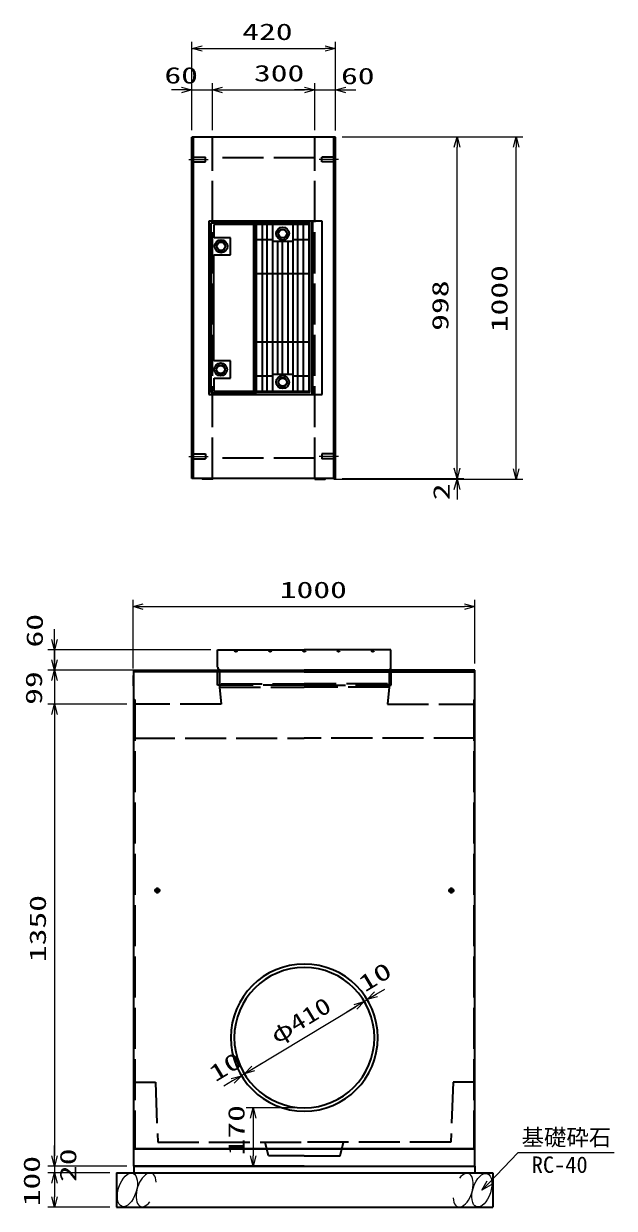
# Model space of a CAD drawing. Units: millimetres on the paper. Extents: x 15 to 1219, y 8 to 859.
# Drawn here: x 958.7 to 1045.1, y 297.2 to 470.3 of the extents above; entities that cross this region are included whole.
import ezdxf
from ezdxf.enums import TextEntityAlignment as Align

# ---------------------------------------------------------------- set-up
doc = ezdxf.new("R2010")
doc.units = ezdxf.units.MM
doc.linetypes.add('DASHED', pattern=[7.5, 6, -1.5])
doc.linetypes.add('USER2', pattern=[18.5, 12, -1.5, 3.5, -1.5])
for name, color, linetype, lineweight in [('D-BMK（構造物基準線）', 2, 'USER2', 18), ('D-STR-DIM（寸法）', 7, 'Continuous', 13), ('D-STR-HTXT(基礎砕石-旗)', 7, 'Continuous', 13), ('D-STR-STRF(グリ)', 7, 'Continuous', 25), ('D-STR（構造物）', 1, 'Continuous', 35)]:
    doc.layers.add(name, color=color, linetype=linetype, lineweight=lineweight)
doc.styles.add('ＭＳ ゴシック', font='')
doc.styles.get('ＭＳ ゴシック').set_extended_font_data('MS Gothic')

# ---------------------------------------------------------------- blocks, each defined once
blk = doc.blocks.new('_Open30')
at = {"color": 7, "linetype": 'Continuous', "lineweight": 13}
for p, q in [((-1, 0.2679), (0, 0)), ((0, 0), (-1, -0.2679)), ((0, 0), (-1, 0))]:
    blk.add_line(p, q, dxfattribs=at)

msp = doc.modelspace()

# ---------------------------------------------------------------- linework, layer by layer
at = {"layer": 'D-BMK（構造物基準線）'}
for p, q in [((982.807, 450.456), (985.657, 450.456)), ((1004.731, 450.456), (1001.882, 450.456)), ((982.807, 407.056), (985.657, 407.056)), ((1004.731, 407.056), (1001.882, 407.056))]:
    msp.add_line(p, q, dxfattribs=at)
at = {"layer": 'D-STR-DIM（寸法）'}
for p, q in [((983.269, 461.603), (983.269, 467.653)), ((1004.269, 461.633), (1004.269, 467.653)), ((984.769, 466.653), (1002.769, 466.653)), ((981.769, 460.603), (980.269, 460.603)), ((983.269, 454.706), (983.269, 461.603)), ((983.269, 460.603), (986.269, 460.603)), ((986.269, 454.706), (986.269, 461.603)), ((986.269, 454.758), (986.269, 461.603)), ((987.769, 460.603), (999.769, 460.603)), ((987.769, 460.603), (989.269, 460.603)), ((999.769, 460.603), (998.269, 460.603)), ((1001.269, 454.706), (1001.269, 461.603)), ((1001.269, 454.706), (1001.269, 461.603)), ((1001.269, 460.603), (1004.269, 460.603)), ((1004.269, 454.676), (1004.269, 461.603)), ((1005.769, 460.603), (1007.269, 460.603)), ((1005.269, 453.736), (1023.058, 453.736)), ((1023.058, 453.736), (1031.698, 453.736)), ((1022.058, 405.336), (1022.058, 452.236)), ((1030.698, 405.236), (1030.698, 452.236)), ((1022.058, 405.336), (1022.058, 406.836)), ((1004.019, 403.736), (1023.058, 403.736)), ((1005.269, 403.836), (1023.058, 403.836)), ((1005.269, 403.836), (1023.058, 403.836)), ((1020.621, 403.736), (1031.698, 403.736)), ((1022.058, 403.836), (1022.058, 403.736)), ((1022.058, 402.236), (1022.058, 400.736)), ((963.187, 304.834), (963.187, 306.334)), ((971.27, 303.334), (962.187, 303.334)), ((963.187, 303.334), (963.187, 302.334)), ((971.27, 302.334), (962.187, 302.334)), ((971.27, 302.334), (962.187, 302.334)), ((963.187, 300.834), (963.187, 299.334)), ((963.187, 300.834), (963.187, 298.834)), ((971.27, 297.334), (962.187, 297.334))]:
    msp.add_line(p, q, dxfattribs=at)
at = {"layer": 'D-STR-HTXT(基礎砕石-旗)'}
msp.add_lwpolyline([(1045.062, 305.267), (1030.958, 305.267), (1026.736, 300.89)], dxfattribs=at)
at = {"layer": 'D-STR-STRF(グリ)'}
for centre, major_axis in [((973.845, 299.857), (0.79, 2.421)), ((1025.694, 299.81), (-0.79, -2.421))]:
    msp.add_ellipse(centre, major_axis=major_axis, ratio=0.5139, dxfattribs=at)
for centre, start_param, end_param in [((976.586, 299.857), 5.3575563, 10.3750652), ((1022.954, 299.81), 2.2159636, 7.2334726)]:
    msp.add_ellipse(centre, major_axis=(0.79, 2.421), ratio=0.5139, start_param=start_param, end_param=end_param, dxfattribs=at)
at = {"layer": 'D-STR（構造物）'}
for p, q in [((983.269, 403.806), (983.269, 453.706)), ((1004.269, 453.706), (983.269, 453.706)), ((983.519, 403.806), (983.519, 453.706)), ((1004.019, 403.806), (1004.019, 453.706)), ((1004.269, 403.806), (1004.269, 453.706)), ((983.269, 450.806), (985.269, 450.806)), ((985.269, 450.106), (985.269, 450.806)), ((1004.269, 450.806), (1002.269, 450.806)), ((1002.269, 450.106), (1002.269, 450.806)), ((983.269, 450.106), (985.269, 450.106)), ((1004.269, 450.106), (1002.269, 450.106)), ((985.769, 441.431), (985.769, 416.081)), ((1001.769, 441.431), (985.769, 441.431)), ((986.069, 441.131), (986.069, 416.381)), ((992.269, 441.131), (986.069, 441.131)), ((986.549, 439.006), (986.549, 440.931)), ((992.269, 440.931), (986.549, 440.931)), ((992.269, 441.431), (992.269, 416.081)), ((1002.319, 441.431), (992.269, 441.431)), ((992.569, 441.431), (992.569, 416.081)), ((1000.519, 441.131), (992.569, 441.131)), ((992.669, 440.931), (992.669, 416.581)), ((1000.419, 440.931), (992.669, 440.931)), ((993.544, 440.931), (993.544, 416.581)), ((994.294, 416.581), (994.294, 440.931)), ((995.044, 440.931), (995.044, 416.581)), ((995.852, 439.606), (996.198, 440.206)), ((996.198, 440.206), (996.891, 440.206)), ((996.891, 440.206), (997.237, 439.606)), ((998.044, 440.931), (998.044, 416.581)), ((998.794, 416.581), (998.794, 440.931)), ((999.544, 440.931), (999.544, 416.581)), ((1000.419, 416.581), (1000.419, 440.931)), ((1000.519, 416.381), (1000.519, 441.431)), ((1000.819, 441.431), (1000.819, 416.081)), ((1000.969, 416.081), (1000.969, 441.431)), ((1002.319, 416.081), (1002.319, 441.431)), ((988.899, 439.006), (986.549, 439.006)), ((987.193, 438.356), (986.847, 437.756)), ((987.886, 438.356), (987.193, 438.356)), ((988.232, 437.756), (987.886, 438.356)), ((988.899, 436.506), (988.899, 439.006)), ((992.669, 438.756), (995.044, 438.756)), ((995.044, 438.506), (998.044, 438.506)), ((995.794, 438.506), (995.794, 419.006)), ((996.198, 439.006), (995.852, 439.606)), ((996.891, 439.006), (996.198, 439.006)), ((996.544, 419.006), (996.544, 438.506)), ((997.237, 439.606), (996.891, 439.006)), ((997.294, 438.506), (997.294, 419.006)), ((998.044, 438.756), (1000.419, 438.756)), ((986.494, 421.006), (986.494, 436.506)), ((986.494, 436.506), (988.899, 436.506)), ((986.847, 437.756), (987.193, 437.156)), ((987.193, 437.156), (987.886, 437.156)), ((987.886, 437.156), (988.232, 437.756)), ((1000.419, 433.756), (992.669, 433.756)), ((1000.419, 423.756), (992.669, 423.756)), ((988.899, 421.006), (986.494, 421.006)), ((988.899, 418.506), (988.899, 421.006)), ((987.138, 420.356), (986.792, 419.756)), ((986.792, 419.756), (987.138, 419.156)), ((987.831, 420.356), (987.138, 420.356)), ((987.138, 419.156), (987.831, 419.156)), ((988.177, 419.756), (987.831, 420.356)), ((987.831, 419.156), (988.177, 419.756)), ((998.044, 419.006), (995.044, 419.006)), ((986.549, 416.581), (986.549, 418.506)), ((986.549, 418.506), (988.899, 418.506)), ((995.044, 418.756), (992.669, 418.756)), ((996.198, 418.506), (995.852, 417.906)), ((995.852, 417.906), (996.198, 417.306)), ((996.891, 418.506), (996.198, 418.506)), ((996.198, 417.306), (996.891, 417.306)), ((997.237, 417.906), (996.891, 418.506)), ((996.891, 417.306), (997.237, 417.906)), ((1000.419, 418.756), (998.044, 418.756)), ((985.769, 416.081), (1001.769, 416.081)), ((986.069, 416.381), (992.269, 416.381)), ((986.549, 416.581), (992.269, 416.581)), ((992.269, 416.081), (1002.319, 416.081)), ((1000.519, 416.381), (992.569, 416.381)), ((992.669, 416.581), (1000.419, 416.581)), ((983.269, 407.406), (985.269, 407.406)), ((985.269, 407.406), (985.269, 406.706)), ((1004.269, 407.406), (1002.269, 407.406)), ((1002.269, 407.406), (1002.269, 406.706)), ((983.269, 406.706), (985.269, 406.706)), ((1004.269, 406.706), (1002.269, 406.706)), ((1004.269, 403.806), (983.269, 403.806)), ((984.769, 403.706), (984.669, 403.806)), ((986.269, 403.706), (984.769, 403.706)), ((986.269, 403.706), (986.369, 403.806)), ((1001.269, 403.706), (1001.169, 403.806)), ((1001.269, 403.706), (1002.769, 403.706)), ((1002.769, 403.706), (1002.869, 403.806)), ((987.045, 378.806), (999.72, 378.806)), ((987.045, 376.244), (987.045, 378.806)), ((1012.395, 378.806), (999.72, 378.806)), ((1012.395, 376.244), (1012.395, 378.806)), ((974.77, 303.334), (974.77, 375.806)), ((974.77, 375.806), (999.72, 375.806)), ((1024.67, 375.806), (999.72, 375.806)), ((1024.67, 303.334), (1024.67, 375.806)), ((974.77, 375.145), (974.67, 375.045)), ((974.67, 375.045), (974.67, 373.545)), ((999.72, 375.556), (974.77, 375.556)), ((999.72, 375.556), (1024.67, 375.556)), ((974.67, 373.545), (974.77, 373.445)), ((974.77, 303.334), (974.77, 355.606)), ((1024.67, 303.334), (1024.67, 355.606)), ((978.67, 343.608), (977.77, 343.608)), ((978.22, 344.058), (978.22, 343.158)), ((1020.77, 343.608), (1021.67, 343.608)), ((1021.22, 344.058), (1021.22, 343.158)), ((974.77, 305.834), (999.72, 305.834)), ((999.72, 305.834), (974.77, 305.834)), ((1024.67, 305.834), (999.72, 305.834)), ((999.72, 305.834), (1024.67, 305.834)), ((999.72, 303.334), (974.77, 303.334)), ((974.77, 303.334), (974.77, 302.334)), ((974.77, 303.334), (1024.67, 303.334)), ((999.72, 303.334), (1024.67, 303.334)), ((1024.67, 303.334), (1024.67, 302.334)), ((972.27, 302.334), (1027.27, 302.334)), ((972.27, 302.334), (972.27, 297.334)), ((972.27, 302.334), (1027.27, 302.334)), ((1027.27, 302.334), (1027.27, 297.334)), ((972.27, 297.334), (1027.27, 297.334))]:
    msp.add_line(p, q, dxfattribs=at)
at = {"layer": 'D-STR（構造物）', "linetype": 'DASHED'}
for p, q in [((986.269, 403.806), (986.269, 453.706)), ((1001.269, 403.806), (1001.269, 453.706)), ((1001.269, 450.706), (986.369, 450.706)), ((1001.269, 406.806), (986.369, 406.806)), ((987.02, 373.606), (987.02, 375.806)), ((987.32, 375.806), (987.32, 373.306)), ((1012.12, 375.806), (1012.12, 373.306)), ((1012.42, 373.606), (1012.42, 375.806)), ((999.72, 373.606), (987.02, 373.606)), ((987.32, 373.306), (987.57, 370.856)), ((987.32, 373.306), (999.72, 373.306)), ((987.545, 373.831), (987.545, 373.606)), ((987.545, 373.831), (999.72, 373.831)), ((1011.895, 373.831), (999.72, 373.831)), ((999.72, 373.606), (1012.42, 373.606)), ((1012.12, 373.306), (999.72, 373.306)), ((1012.12, 373.306), (1011.87, 370.856)), ((1011.895, 373.831), (1011.895, 373.606)), ((974.77, 371.606), (974.93, 371.481)), ((987.57, 370.856), (974.77, 370.856)), ((974.93, 371.481), (974.93, 305.834)), ((1011.87, 370.856), (1024.67, 370.856)), ((1024.67, 371.606), (1024.51, 371.481)), ((1024.51, 371.481), (1024.51, 305.834)), ((974.77, 365.856), (999.72, 365.856)), ((1024.67, 365.856), (999.72, 365.856)), ((974.77, 315.584), (977.952, 315.584)), ((977.952, 315.584), (978.27, 306.834)), ((1021.488, 315.584), (1021.17, 306.834)), ((1024.67, 315.584), (1021.488, 315.584)), ((978.27, 306.834), (999.72, 306.834)), ((994.47, 304.834), (993.97, 306.834)), ((1021.17, 306.834), (999.72, 306.834)), ((1004.97, 304.834), (1005.47, 306.834)), ((999.72, 304.834), (994.47, 304.834)), ((999.72, 304.834), (1004.97, 304.834))]:
    msp.add_line(p, q, dxfattribs=at)
at = {"layer": 'D-STR（構造物）', "lineweight": 13}
for p, q in [((974.67, 376.045), (974.67, 386.096)), ((1024.67, 376.806), (1024.67, 386.096)), ((976.17, 385.096), (1023.17, 385.096)), ((963.187, 380.306), (963.187, 381.806)), ((986.045, 378.806), (962.187, 378.806)), ((963.187, 378.806), (963.187, 375.806)), ((963.187, 377.306), (963.187, 378.806)), ((986.32, 375.806), (962.187, 375.806)), ((973.77, 375.806), (962.187, 375.806)), ((963.187, 375.806), (963.187, 370.856)), ((963.187, 374.306), (963.187, 372.806)), ((973.77, 370.856), (962.187, 370.856)), ((973.77, 370.856), (962.187, 370.856)), ((963.187, 369.356), (963.187, 367.856)), ((963.187, 369.356), (963.187, 304.834)), ((1010.206, 328.439), (1011.49, 329.214)), ((1008.494, 327.405), (1008.922, 327.663)), ((992.23, 317.583), (1007.21, 326.63)), ((1007.21, 326.63), (1005.926, 325.854)), ((992.23, 317.583), (993.514, 318.359)), ((989.234, 315.774), (987.949, 314.998)), ((990.946, 316.808), (990.518, 316.549)), ((998.72, 311.856), (991.234, 311.856)), ((992.234, 310.356), (992.234, 304.834)), ((973.77, 303.334), (962.187, 303.334)), ((998.72, 303.334), (991.234, 303.334))]:
    msp.add_line(p, q, dxfattribs=at)
at = {"layer": 'D-STR（構造物）'}
for centre, radius in [((996.544, 439.606), 0.95), ((996.544, 439.606), 0.6), ((987.539, 437.756), 0.95), ((987.539, 437.756), 0.6), ((987.484, 419.756), 0.95), ((987.484, 419.756), 0.6), ((996.544, 417.906), 0.95), ((996.544, 417.906), 0.6), ((989.72, 378.631), 0.15), ((994.72, 378.631), 0.15), ((999.72, 378.631), 0.15), ((999.72, 378.631), 0.15), ((1004.72, 378.631), 0.15), ((1009.72, 378.631), 0.15), ((978.22, 343.608), 0.3), ((1021.22, 343.608), 0.3)]:
    msp.add_circle(centre, radius, dxfattribs=at)
for centre, radius, start, end in [((987.46, 376.244), 0.41, 180, 270), ((1011.98, 376.244), 0.41, 270, 0), ((999.72, 322.106), 10.75, 90, 270), ((999.72, 322.106), 10.75, 270, 90), ((999.72, 322.106), 10.25, 90, 269.99997), ((999.72, 322.106), 10.25, 270.00003, 90)]:
    msp.add_arc(centre, radius, start, end, dxfattribs=at)

# ---------------------------------------------------------------- block references
at = {"layer": 'D-STR-DIM（寸法）', "xscale": 1.5, "yscale": 1.5}
for p, rotation in [((983.269, 466.653), 180), ((986.269, 460.603), 180), ((986.269, 460.603), 180), ((1004.269, 460.603), 180), ((1022.058, 453.736), 90), ((1030.698, 453.736), 90), ((1022.058, 403.836), 270), ((1022.058, 403.836), 270), ((1030.698, 403.736), 270), ((1022.058, 403.736), 90), ((963.187, 303.334), 270), ((963.187, 302.334), 90), ((963.187, 302.334), 90), ((963.187, 297.334), 270)]:
    msp.add_blockref('_Open30', p, dxfattribs=dict(at, rotation=rotation))
for p in [(1004.269, 466.653), (983.269, 460.603), (1001.269, 460.603), (1001.269, 460.603)]:
    msp.add_blockref('_Open30', p, dxfattribs=at)
at = {"layer": 'D-STR-HTXT(基礎砕石-旗)', "xscale": 1.5, "yscale": 1.5, "rotation": 226.03519}
msp.add_blockref('_Open30', (1025.694, 299.81), dxfattribs=at)
at = {"layer": 'D-STR（構造物）', "xscale": 1.5, "yscale": 1.5}
for p, rotation in [((974.67, 385.096), 180), ((963.187, 378.806), 270), ((963.187, 375.806), 270), ((963.187, 375.806), 90), ((963.187, 370.856), 90), ((963.187, 370.856), 90), ((1008.494, 327.405), 31.12694), ((1008.494, 327.405), 31.12694), ((1008.922, 327.663), 211.12694), ((990.518, 316.549), 31.12694), ((990.946, 316.808), 211.12694), ((990.946, 316.808), 211.12694), ((992.234, 311.856), 90), ((963.187, 303.334), 270), ((992.234, 303.334), 270)]:
    msp.add_blockref('_Open30', p, dxfattribs=dict(at, rotation=rotation))
msp.add_blockref('_Open30', (1024.67, 385.096), dxfattribs=at)

# ---------------------------------------------------------------- texts
at = {"layer": 'D-STR-DIM（寸法）', "style": 'ＭＳ ゴシック', "width": 1.5}
for s, p in [('420', (990.644, 467.19)), ('300', (992.353, 461.14)), ('60', (979.255, 460.821)), ('60', (1005.089, 460.726))]:
    msp.add_text(s, height=2.405, dxfattribs=at).set_placement(p, align=Align.BOTTOM_LEFT)
for s, p in [('1000', (1030.161, 425.195)), ('998', (1021.521, 425.411)), ('2', (1021.696, 400.648)), ('20', (967.088, 301.002)), ('100', (961.768, 297.454))]:
    msp.add_text(s, height=2.405, rotation=90, dxfattribs=at).set_placement(p, align=Align.BOTTOM_LEFT)
at = {"layer": 'D-STR-HTXT(基礎砕石-旗)', "style": 'ＭＳ ゴシック'}
for s, p in [('基礎砕石', (1031.493, 305.602)), ('RC-40', (1032.981, 301.617))]:
    msp.add_text(s, height=2.405, dxfattribs=at).set_placement(p, align=Align.BOTTOM_LEFT)
at = {"layer": 'D-STR（構造物）', "style": 'ＭＳ ゴシック', "width": 1.5}
msp.add_text('1000', height=2.405, dxfattribs=at).set_placement((996.128, 385.634), align=Align.BOTTOM_LEFT)
at = {"layer": 'D-STR（構造物）', "style": 'ＭＳ ゴシック'}
for s, rotation, width, p in [('60', 90, 1.5, (962.196, 379.124)), ('99', 90, 1.5, (962.078, 370.741)), ('1350', 90, 1.5, (962.65, 333.137)), ('10', 31.127, 1.5, (1008.945, 328.062)), ('φ410', 31.127, 1.3, (996.054, 320.52)), ('10', 31.127, 1.5, (987.063, 314.93)), ('170', 90, 1.5, (991.696, 304.887))]:
    msp.add_text(s, height=2.405, rotation=rotation, dxfattribs=dict(at, width=width)).set_placement(p, align=Align.BOTTOM_LEFT)

doc.saveas('drawing.dxf')
